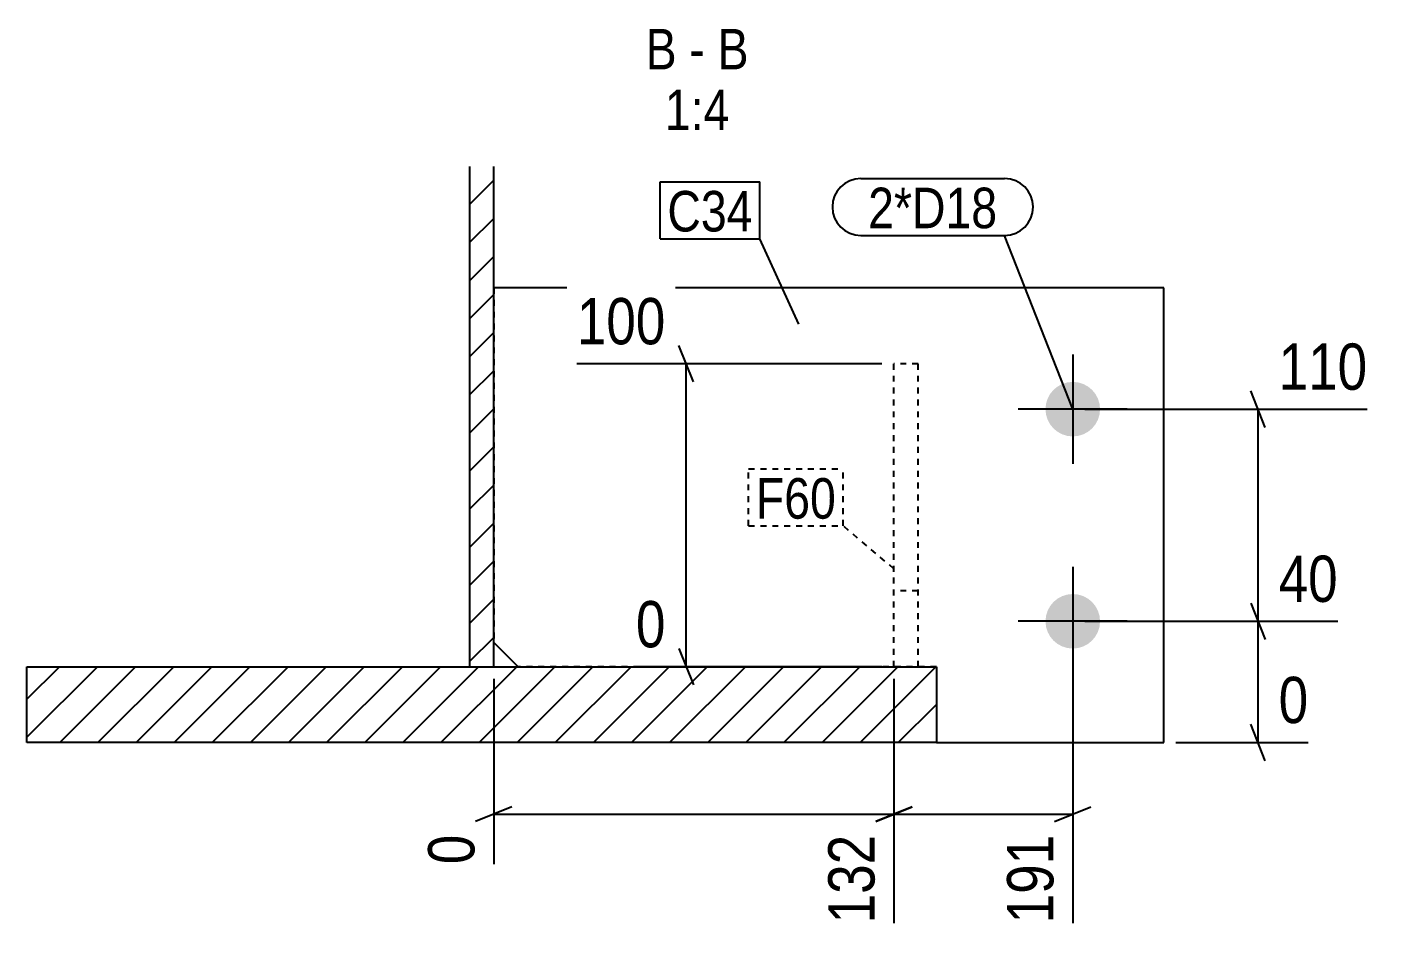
# Model space of a CAD drawing. Header units: millimetres. Extents: x 100 to 51796, y 13 to 3079.
# Drawn here: x 9180.7 to 9626.1, y 12.8 to 311.8 of the extents above; entities that cross this region are included whole.
import ezdxf

# ---------------------------------------------------------------- set-up
doc = ezdxf.new("R2010")
doc.units = ezdxf.units.MM
doc.linetypes.add('DXK_LINE_DOT2', pattern=[3.9198, 1.9599, -1.9599])
for name, color, linetype in [('MÅLSÆTNING', 7, 'Continuous'), ('STÅL', 7, 'Continuous'), ('TEKST', 7, 'Continuous')]:
    doc.layers.add(name, color=color, linetype=linetype)
doc.styles.add('Arial Narrow', font='ARIALN.TTF', dxfattribs={"height": 0.2})

msp = doc.modelspace()

# ---------------------------------------------------------------- hatches: boundary and pattern name
at = {"layer": 'STÅL', "linetype": 'Continuous'}
h = msp.add_hatch(dxfattribs=at)
h.set_pattern_fill('', scale=2.8, style=0, pattern_type=0)
h.set_pattern_definition([(45, (9326.69, 265.787), (-6.2862, 6.2862), [])])
h.paths.add_polyline_path([(9334.69, 265.79), (9326.69, 265.79), (9326.69, 100.67), (9334.69, 100.67)])
for points in [[(9525.69, 176.67, -1), (9525.69, 194.67, -1)], [(9525.69, 106.67, -1), (9525.69, 124.67, -1)]]:
    msp.add_hatch(color=96, dxfattribs=at).paths.add_polyline_path(points)
h = msp.add_hatch(dxfattribs=at)
h.set_pattern_fill('', scale=2.8, style=0, pattern_type=0)
h.set_pattern_definition([(45, (9480.69, 75.667), (-6.28618, 6.28618), [])])
h.paths.add_polyline_path([(9180.69, 75.67), (9480.69, 75.67), (9480.69, 100.67), (9180.69, 100.67)])

# ---------------------------------------------------------------- linework, layer by layer
at = {"layer": 'MÅLSÆTNING', "color": 7, "linetype": 'Continuous'}
for p, q in [((9400.53, 194.67), (9395.73, 206.67)), ((9462.69, 200.67), (9362.08, 200.67)), ((9398.13, 100.67), (9398.13, 200.67)), ((9589.21, 179.67), (9584.41, 191.67)), ((9529.69, 185.67), (9622.86, 185.67)), ((9586.81, 115.67), (9586.81, 185.67)), ((9584.41, 121.67), (9589.21, 109.67)), ((9584.41, 121.67), (9589.21, 109.67)), ((9525.69, 111.67), (9525.69, 16)), ((9529.69, 115.67), (9613.11, 115.67)), ((9529.69, 115.67), (9613.11, 115.67)), ((9586.81, 75.67), (9586.81, 115.67)), ((9395.73, 106.67), (9400.53, 94.67)), ((9462.69, 100.67), (9381.58, 100.67)), ((9334.69, 96.67), (9334.69, 35.5)), ((9466.69, 96.67), (9466.69, 16)), ((9466.69, 96.67), (9466.69, 16)), ((9589.21, 69.67), (9584.41, 81.67)), ((9559.69, 75.67), (9603.36, 75.67)), ((9340.69, 54.45), (9328.69, 49.65)), ((9472.69, 54.45), (9460.69, 49.65)), ((9460.69, 49.65), (9472.69, 54.45)), ((9519.69, 49.65), (9531.69, 54.45)), ((9334.69, 52.05), (9466.69, 52.05)), ((9466.69, 52.05), (9525.69, 52.05))]:
    msp.add_line(p, q, dxfattribs=at)
at = {"layer": 'STÅL', "color": 2, "linetype": 'Continuous'}
for p, q in [((9326.69, 265.79), (9326.69, 100.67)), ((9334.69, 100.67), (9334.69, 265.79)), ((9180.69, 75.67), (9180.69, 100.67)), ((9180.69, 100.67), (9480.69, 100.67)), ((9326.69, 100.67), (9334.69, 100.67)), ((9480.69, 100.67), (9480.69, 75.67)), ((9480.69, 75.67), (9180.69, 75.67))]:
    msp.add_line(p, q, dxfattribs=at)
at = {"layer": 'STÅL', "color": 4, "linetype": 'Continuous'}
for p, q in [((9555.69, 225.67), (9334.69, 225.67)), ((9555.69, 75.67), (9555.69, 225.67)), ((9342.69, 100.67), (9334.69, 108.67)), ((9480.69, 75.67), (9555.69, 75.67))]:
    msp.add_line(p, q, dxfattribs=at)
at = {"layer": 'STÅL', "color": 30, "linetype": 'DXK_LINE_DOT2'}
for p, q in [((9334.69, 225.67), (9334.69, 108.67)), ((9474.69, 200.67), (9466.69, 200.67)), ((9466.69, 100.67), (9466.69, 200.67)), ((9474.69, 100.67), (9474.69, 200.67)), ((9474.69, 125.67), (9466.69, 125.67)), ((9480.69, 100.67), (9342.69, 100.67)), ((9466.69, 100.67), (9474.69, 100.67)), ((9480.69, 100.67), (9480.69, 75.67))]:
    msp.add_line(p, q, dxfattribs=at)
at = {"layer": 'STÅL', "color": 96, "linetype": 'Continuous'}
for p, q in [((9525.69, 203.67), (9525.69, 167.67)), ((9543.69, 185.67), (9507.69, 185.67)), ((9525.69, 133.67), (9525.69, 97.67)), ((9543.69, 115.67), (9507.69, 115.67))]:
    msp.add_line(p, q, dxfattribs=at)
at = {"layer": 'TEKST', "color": 7, "linetype": 'Continuous'}
for p, q in [((9389.56, 260.71), (9422.5, 260.71)), ((9389.56, 241.91), (9389.56, 260.71)), ((9422.5, 241.91), (9422.5, 260.71)), ((9455.79, 261.79), (9503.22, 261.79)), ((9389.56, 241.91), (9422.5, 241.91)), ((9435.33, 213.68), (9422.5, 241.91)), ((9455.79, 242.99), (9503.22, 242.99)), ((9525.69, 185.67), (9503.22, 242.99))]:
    msp.add_line(p, q, dxfattribs=at)
at = {"layer": 'TEKST', "color": 7, "linetype": 'DXK_LINE_DOT2'}
for p, q in [((9418.74, 165.94), (9449.97, 165.94)), ((9418.74, 147.14), (9418.74, 165.94)), ((9449.97, 147.14), (9449.97, 165.94)), ((9418.74, 147.14), (9449.97, 147.14)), ((9466.69, 133), (9449.97, 147.14))]:
    msp.add_line(p, q, dxfattribs=at)
at = {"layer": 'TEKST', "color": 7, "linetype": 'Continuous'}
for centre, start, end in [((9455.79, 252.39), 90, 270), ((9503.22, 252.39), 270, 90)]:
    msp.add_arc(centre, 9.4, start, end, dxfattribs=at)

# ---------------------------------------------------------------- wipeouts: each hides what was drawn before it
at = {"color": 0, "linetype": 'Continuous'}
for points in [[(9395.02, 297.79), (9395.02, 311.79), (9384.8, 311.79), (9384.8, 297.79)], [(9404.32, 297.79), (9404.32, 311.79), (9399.22, 311.79), (9399.22, 297.79)], [(9418.75, 297.79), (9418.75, 311.79), (9408.52, 311.79), (9408.52, 297.79)], [(9412.44, 277.79), (9412.44, 291.79), (9391.11, 291.79), (9391.11, 277.79)]]:
    msp.add_wipeout(points, dxfattribs=at).dxf.layer = 'TEKST'
at = {"color": 0}
for points in [[(9500.82, 245.39), (9500.82, 259.39), (9458.19, 259.39), (9458.19, 245.39)], [(9420.1, 244.31), (9420.1, 258.31), (9391.96, 258.31), (9391.96, 244.31)], [(9447.57, 149.54), (9447.57, 163.54), (9421.14, 163.54), (9421.14, 149.54)]]:
    msp.add_wipeout(points, dxfattribs=at).dxf.layer = 'TEKST'

# ---------------------------------------------------------------- next in the draw order: texts
at = {"layer": 'TEKST', "color": 3, "linetype": 'Continuous', "style": 'Arial Narrow'}
for s, height, p in [('B', 13.36, (9384.8, 297.79)), ('B', 13.36, (9408.52, 297.79)), ('-', 13.36, (9399.22, 297.79)), ('1:4', 13.362, (9391.11, 277.79))]:
    msp.add_text(s, height=height, dxfattribs=at).set_placement(p)

# ---------------------------------------------------------------- next in the draw order: wipeouts: each hides what was drawn before it
at = {"color": 0, "linetype": 'Continuous'}
for points in [[(9394.53, 203.87), (9394.53, 226.27), (9358.88, 226.27), (9358.88, 203.87)], [(9626.06, 188.87), (9626.06, 211.27), (9590.41, 211.27), (9590.41, 188.87)], [(9616.31, 118.87), (9616.31, 141.27), (9590.41, 141.27), (9590.41, 118.87)], [(9394.53, 103.87), (9394.53, 126.27), (9378.38, 126.27), (9378.38, 103.87)], [(9606.56, 78.87), (9606.56, 101.27), (9590.41, 101.27), (9590.41, 78.87)], [(9331.49, 48.45), (9309.09, 48.45), (9309.09, 32.3), (9331.49, 32.3)], [(9463.49, 48.45), (9441.09, 48.45), (9441.09, 12.8), (9463.49, 12.8)], [(9522.49, 48.45), (9500.09, 48.45), (9500.09, 12.8), (9522.49, 12.8)]]:
    msp.add_wipeout(points, dxfattribs=at).dxf.layer = 'MÅLSÆTNING'
at = {"color": 0}
for points in [[(9500.82, 245.39), (9500.82, 259.39), (9458.19, 259.39), (9458.19, 245.39)], [(9420.1, 244.31), (9420.1, 258.31), (9391.96, 258.31), (9391.96, 244.31)], [(9447.57, 149.54), (9447.57, 163.54), (9421.14, 163.54), (9421.14, 149.54)]]:
    msp.add_wipeout(points, dxfattribs=at).dxf.layer = 'TEKST'

# ---------------------------------------------------------------- next in the draw order: texts
at = {"layer": 'MÅLSÆTNING', "color": 3, "linetype": 'Continuous', "style": 'Arial Narrow'}
for s, height, p in [('100', 15.271, (9362.08, 207.07)), ('110', 15.271, (9593.61, 192.07)), ('40', 15.271, (9593.61, 122.07)), ('0', 15.27, (9381.58, 107.07)), ('0', 15.27, (9593.61, 82.07))]:
    msp.add_text(s, height=height, dxfattribs=at).set_placement(p)
for s, height, p in [('0', 15.27, (9328.29, 35.5)), ('132', 15.271, (9460.29, 16)), ('191', 15.271, (9519.29, 16))]:
    msp.add_text(s, height=height, rotation=90.0002, dxfattribs=at).set_placement(p)
at = {"layer": 'TEKST', "color": 3, "style": 'Arial Narrow'}
for s, p in [('2*D18', (9458.19, 245.39)), ('C34', (9391.96, 244.31)), ('F60', (9421.14, 149.54))]:
    msp.add_text(s, height=13.362, dxfattribs=at).set_placement(p)

doc.saveas('drawing.dxf')
